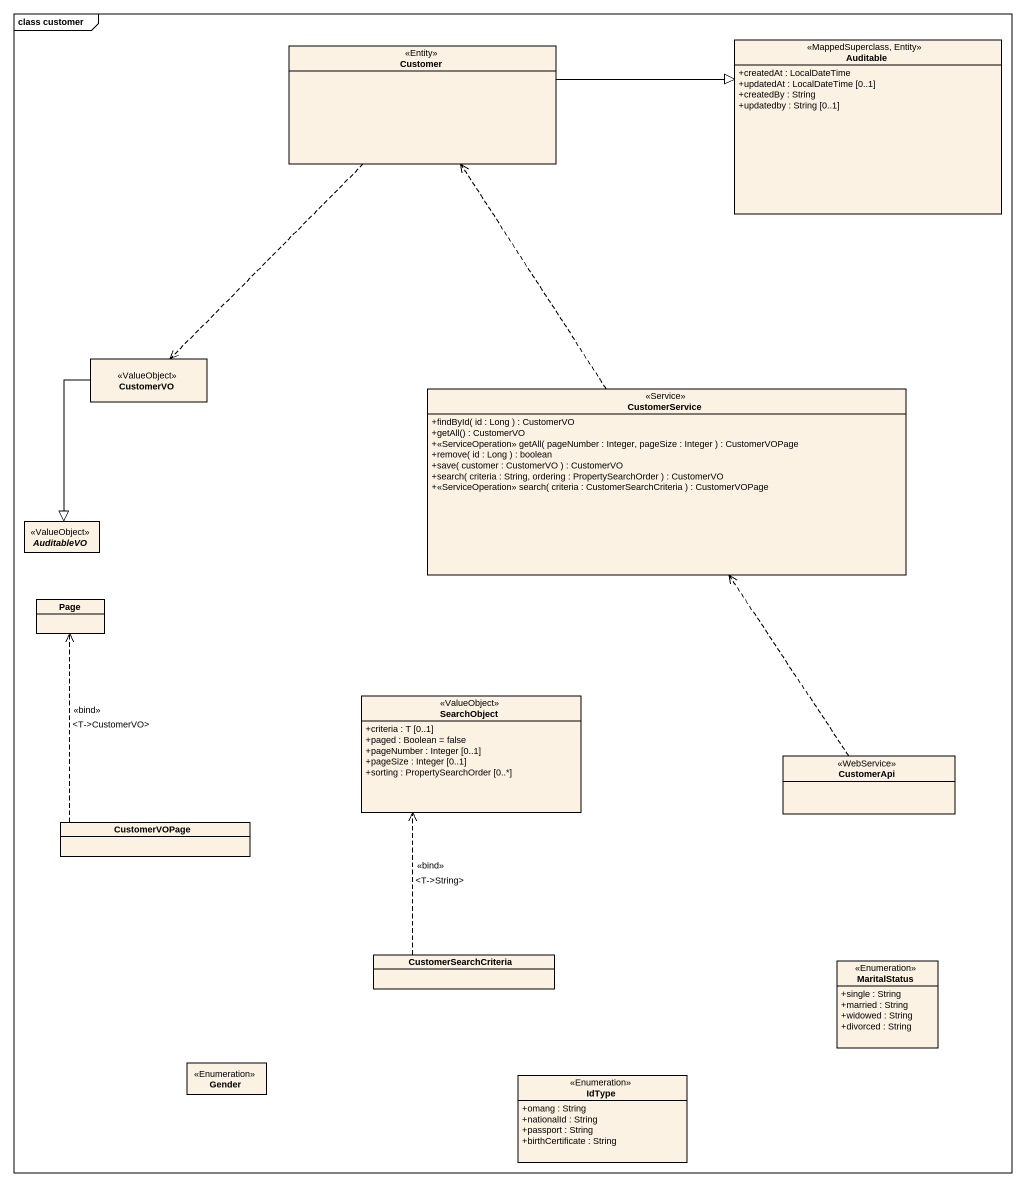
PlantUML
@startuml
mainframe class customer
hide circle
hide empty members
skinparam classAttributeIconSize 0
class Customer <<Entity>>
class Auditable <<MappedSuperclass, Entity>> {
  +createdAt : LocalDateTime
  +updatedAt : LocalDateTime [0..1]
  +createdBy : String
  +updatedby : String [0..1]
}
class CustomerVO <<ValueObject>>
class CustomerService <<Service>> {
  +findById( id : Long ) : CustomerVO
  +getAll() : CustomerVO
  +<<ServiceOperation>> getAll( pageNumber : Integer, pageSize : Integer ) : CustomerVOPage
  +remove( id : Long ) : boolean
  +save( customer : CustomerVO ) : CustomerVO
  +search( criteria : String, ordering : PropertySearchOrder ) : CustomerVO
  +<<ServiceOperation>> search( criteria : CustomerSearchCriteria ) : CustomerVOPage
}
abstract class AuditableVO <<ValueObject>>
class "Page" as Page_
class SearchObject <<ValueObject>> {
  +criteria : T [0..1]
  +paged : Boolean = false
  +pageNumber : Integer [0..1]
  +pageSize : Integer [0..1]
  +sorting : PropertySearchOrder [0..*]
}
class CustomerApi <<WebService>>
class CustomerVOPage
class CustomerSearchCriteria
class MaritalStatus <<Enumeration>> {
  +single : String
  +married : String
  +widowed : String
  +divorced : String
}
class Gender <<Enumeration>>
class IdType <<Enumeration>> {
  +omang : String
  +nationalId : String
  +passport : String
  +birthCertificate : String
}
Customer -right-|> Auditable
Customer ..> CustomerVO
CustomerVO --|> AuditableVO
CustomerService .up.> Customer
CustomerApi .up.> CustomerService
CustomerVOPage .up.> Page_ : <<bind>>\n<T->CustomerVO>
CustomerSearchCriteria .up.> SearchObject : <<bind>>\n<T->String>
@enduml
